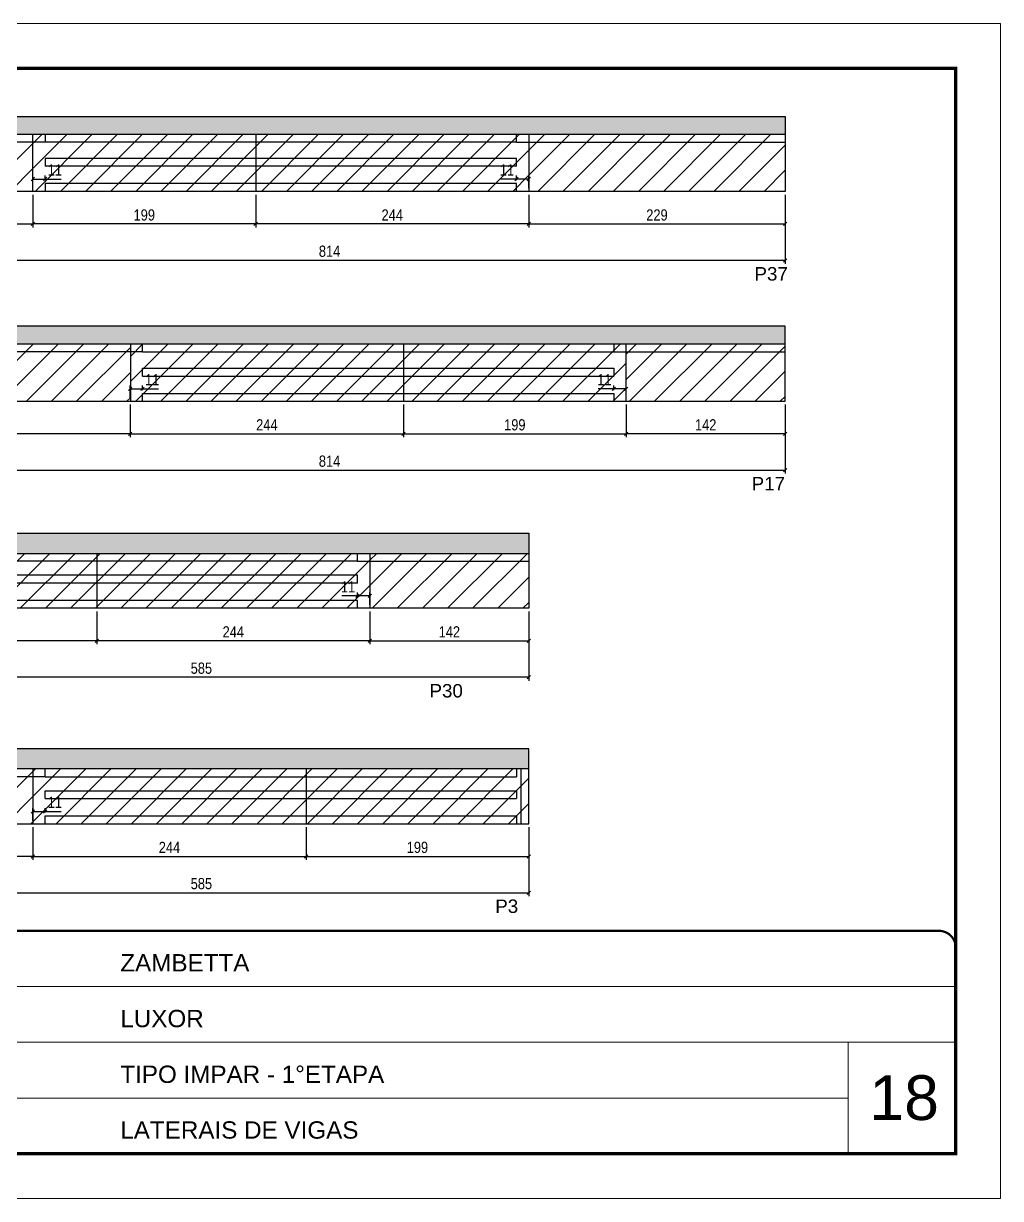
# Model space of a CAD drawing. Extents: x 3309 to 9563, y -2522 to 14608.
# Drawn here: x 5520 to 6393, y 8964 to 10014 of the extents above; entities that cross this region are included whole.
import ezdxf

# ---------------------------------------------------------------- set-up
doc = ezdxf.new("R2010")
doc.units = 0
doc.header["$PDMODE"] = 35
doc.header["$PDSIZE"] = -10
doc.linetypes.add('CONTINUO', pattern=[0])
doc.linetypes.add('DASHED', pattern=[0.75, 0.5, -0.25])
for name, color, linetype in [('5', 5, 'Continuous'), ('COTA', 241, 'Continuous'), ('Painéis', 200, 'Continuous'), ('SARR_2.2x7', 40, 'Continuous')]:
    doc.layers.add(name, color=color, linetype=linetype)
for name, color, linetype, lineweight in [('CARIMBO', 255, 'Continuous', 9), ('Folhas', 255, 'Continuous', 9), ('Hachura', 251, 'Continuous', 9), ('SARRAFO DE PRESSAO', 251, 'DASHED', 9)]:
    doc.layers.add(name, color=color, linetype=linetype, lineweight=lineweight)
doc.styles.add('ARIAL', font='arial.ttf')
doc.styles.add('COTA TECNICA', font='techl___.ttf', dxfattribs={"height": 10})
doc.styles.get("Standard").update_dxf_attribs({"font": 'arial.ttf'})
doc.dimstyles.new('PAINEL', dxfattribs={"dimtxt": 10, "dimasz": 3, "dimexe": 3, "dimexo": 3, "dimgap": 3, "dimtad": 1, "dimdec": 1, "dimzin": 12, "dimdsep": 46, "dimtxsty": 'COTA TECNICA', "dimblk1": 'OBLIQUE', "dimblk2": 'OBLIQUE', "dimsah": 1, "dimcen": 0.9, "dimclrd": 4, "dimclre": 4, "dimclrt": 240, "dimadec": 1, "dimazin": 3, "dimtfac": 1, "dimtdec": 1, "dimtmove": 0, "dimatfit": 3, "dimfxl": 1, "dimtolj": 1, "dimtzin": 12, "dimarcsym": 0})

# ---------------------------------------------------------------- blocks, each defined once
blk = doc.blocks.new('9999999999')
at = {"color": 30, "linetype": 'CONTINUO'}
for p, q in [((98564.6, 34379.6), (99584, 34379.6)), ((98564.6, 34329.8), (99488, 34329.8)), ((99584, 34329.8), (99488, 34329.8)), ((99488, 34329.8), (99488, 34230.2)), ((98564.6, 34280), (99488, 34280))]:
    blk.add_line(p, q, dxfattribs=at)
at = {"color": 30, "linetype": 'CONTINUO', "const_width": 2}
blk.add_lwpolyline([(99584, 34230.2), (99584, 34414.4, 0.414214), (99569, 34429.4), (98229, 34429.4, 0.414214), (98214, 34414.4), (98214, 34245.2, 0.414214), (98229, 34230.2), (99584, 34230.2)], format="xyb", dxfattribs=at)
at = {"layer": 'Folhas'}
blk.add_lwpolyline([(98139, 34190.2), (99624, 34190.2), (99624, 35240.2), (98139, 35240.2)], close=True, dxfattribs=at)
at = {"layer": 'Folhas', "color": 30, "const_width": 3}
blk.add_lwpolyline([(98214, 34230.2), (99584, 34230.2), (99584, 35200.2), (98214, 35200.2)], close=True, dxfattribs=at)
at = {"color": 7, "linetype": 'Continuous', "ltscale": 5, "style": 'ARIAL'}
for s, height, p in [('ZAMBETTA', 15.48, (98837.7, 34393.1)), ('LUXOR', 15.48, (98837.7, 34343.3)), ('TIPO IMPAR - 1°ETAPA', 15.483, (98837.7, 34293.5)), ('LATERAIS DE VIGAS', 15.483, (98837.7, 34243.7))]:
    blk.add_text(s, height=height, dxfattribs=at).set_placement(p)
blk = doc.blocks.new('_Oblique')
at = {"color": 0, "linetype": 'ByBlock', "lineweight": -2}
blk.add_line((-0.5, -0.5), (0.5, 0.5), dxfattribs=at)
blk = doc.blocks.new('*D2546')
at = {"layer": 'COTA', "color": 4, "lineweight": -2, "transparency": 16777216}
for p, q in [((5386.5, 9860.5), (5386.5, 9798.9)), ((6200.5, 9860.5), (6200.5, 9798.9)), ((6200.5, 9801.9), (5386.5, 9801.9))]:
    blk.add_line(p, q, dxfattribs=at)
at = {"layer": 'Defpoints', "color": 0, "transparency": 16777216}
for p in [(5386.5, 9863.5), (6200.5, 9863.5), (5386.5, 9801.9)]:
    blk.add_point(p, dxfattribs=at)
at = {"layer": 'COTA', "color": 4, "lineweight": -2, "transparency": 16777216, "xscale": 3, "yscale": 3, "zscale": 3, "rotation": 180}
blk.add_blockref('_Oblique', (5386.5, 9801.9), dxfattribs=at)
at = {"layer": 'COTA', "color": 4, "lineweight": -2, "transparency": 16777216, "xscale": 3, "yscale": 3, "zscale": 3}
blk.add_blockref('_Oblique', (6200.5, 9801.9), dxfattribs=at)
at = {"layer": 'COTA', "color": 240, "transparency": 16777216, "insert": (5793.5, 9810), "char_height": 10, "attachment_point": 5, "style": 'COTA TECNICA'}
blk.add_mtext('\\A1;814', dxfattribs=at)
blk = doc.blocks.new('*D2547')
at = {"layer": 'COTA', "color": 4, "lineweight": -2, "transparency": 16777216}
for p, q in [((5727.5, 9860.5), (5727.5, 9831.4)), ((5971.5, 9860.5), (5971.5, 9831.4)), ((5971.5, 9834.4), (5727.5, 9834.4))]:
    blk.add_line(p, q, dxfattribs=at)
at = {"layer": 'Defpoints', "color": 0, "transparency": 16777216}
for p in [(5727.5, 9863.5), (5971.5, 9863.5), (5727.5, 9834.4)]:
    blk.add_point(p, dxfattribs=at)
at = {"layer": 'COTA', "color": 4, "lineweight": -2, "transparency": 16777216, "xscale": 3, "yscale": 3, "zscale": 3, "rotation": 180}
blk.add_blockref('_Oblique', (5727.5, 9834.4), dxfattribs=at)
at = {"layer": 'COTA', "color": 4, "lineweight": -2, "transparency": 16777216, "xscale": 3, "yscale": 3, "zscale": 3}
blk.add_blockref('_Oblique', (5971.5, 9834.4), dxfattribs=at)
at = {"layer": 'COTA', "color": 240, "transparency": 16777216, "insert": (5849.5, 9842.4), "char_height": 10, "attachment_point": 5, "style": 'COTA TECNICA'}
blk.add_mtext('\\A1;244', dxfattribs=at)
blk = doc.blocks.new('*D2514')
at = {"layer": 'COTA', "color": 4, "lineweight": -2, "transparency": 16777216}
for p, q in [((5528.5, 9860.5), (5528.5, 9831.4)), ((5727.5, 9860.5), (5727.5, 9831.4)), ((5727.5, 9834.4), (5528.5, 9834.4))]:
    blk.add_line(p, q, dxfattribs=at)
at = {"layer": 'Defpoints', "color": 0, "transparency": 16777216}
for p in [(5528.5, 9863.5), (5727.5, 9863.5), (5528.5, 9834.4)]:
    blk.add_point(p, dxfattribs=at)
at = {"layer": 'COTA', "color": 4, "lineweight": -2, "transparency": 16777216, "xscale": 3, "yscale": 3, "zscale": 3, "rotation": 180}
blk.add_blockref('_Oblique', (5528.5, 9834.4), dxfattribs=at)
at = {"layer": 'COTA', "color": 4, "lineweight": -2, "transparency": 16777216, "xscale": 3, "yscale": 3, "zscale": 3}
blk.add_blockref('_Oblique', (5727.5, 9834.4), dxfattribs=at)
at = {"layer": 'COTA', "color": 240, "transparency": 16777216, "insert": (5628, 9842.4), "char_height": 10, "attachment_point": 5, "style": 'COTA TECNICA'}
blk.add_mtext('\\A1;199', dxfattribs=at)
blk = doc.blocks.new('*D2518')
at = {"layer": 'COTA', "color": 4, "lineweight": -2, "transparency": 16777216}
for p, q in [((5528.5, 9866.5), (5528.5, 9877.6)), ((5528.5, 9874.6), (5539.5, 9874.6)), ((5539.5, 9873.5), (5539.5, 9877.6)), ((5539.5, 9874.6), (5553.6, 9874.6))]:
    blk.add_line(p, q, dxfattribs=at)
at = {"layer": 'Defpoints', "color": 0, "transparency": 16777216}
for p in [(5539.5, 9874.6), (5539.5, 9870.5), (5528.5, 9863.5)]:
    blk.add_point(p, dxfattribs=at)
at = {"layer": 'COTA', "color": 4, "lineweight": -2, "transparency": 16777216, "xscale": 3, "yscale": 3, "zscale": 3, "rotation": 180}
blk.add_blockref('_Oblique', (5528.5, 9874.6), dxfattribs=at)
at = {"layer": 'COTA', "color": 4, "lineweight": -2, "transparency": 16777216, "xscale": 3, "yscale": 3, "zscale": 3}
blk.add_blockref('_Oblique', (5539.5, 9874.6), dxfattribs=at)
at = {"layer": 'COTA', "color": 240, "transparency": 16777216, "insert": (5548.1, 9882.7), "char_height": 10, "attachment_point": 5, "style": 'COTA TECNICA'}
blk.add_mtext('\\A1;11', dxfattribs=at)
blk = doc.blocks.new('*D2519')
at = {"layer": 'COTA', "color": 4, "lineweight": -2, "transparency": 16777216}
for p, q in [((5960.5, 9874.6), (5946.5, 9874.6)), ((5960.5, 9873.5), (5960.5, 9877.6)), ((5971.5, 9874.6), (5960.5, 9874.6)), ((5971.5, 9866.5), (5971.5, 9877.6))]:
    blk.add_line(p, q, dxfattribs=at)
at = {"layer": 'Defpoints', "color": 0, "transparency": 16777216}
for p in [(5960.5, 9874.6), (5960.5, 9870.5), (5971.5, 9863.5)]:
    blk.add_point(p, dxfattribs=at)
at = {"layer": 'COTA', "color": 4, "lineweight": -2, "transparency": 16777216, "xscale": 3, "yscale": 3, "zscale": 3, "rotation": 180}
blk.add_blockref('_Oblique', (5960.5, 9874.6), dxfattribs=at)
at = {"layer": 'COTA', "color": 4, "lineweight": -2, "transparency": 16777216, "xscale": 3, "yscale": 3, "zscale": 3}
blk.add_blockref('_Oblique', (5971.5, 9874.6), dxfattribs=at)
at = {"layer": 'COTA', "color": 240, "transparency": 16777216, "insert": (5952, 9882.7), "char_height": 10, "attachment_point": 5, "style": 'COTA TECNICA'}
blk.add_mtext('\\A1;11', dxfattribs=at)
blk = doc.blocks.new('*D2520')
at = {"layer": 'COTA', "color": 4, "lineweight": -2, "transparency": 16777216}
for p, q in [((5971.5, 9860.5), (5971.5, 9831.4)), ((6200.5, 9860.5), (6200.5, 9831.4)), ((5971.5, 9834.4), (6200.5, 9834.4))]:
    blk.add_line(p, q, dxfattribs=at)
at = {"layer": 'Defpoints', "color": 0, "transparency": 16777216}
for p in [(5971.5, 9863.5), (6200.5, 9863.5), (6200.5, 9834.4)]:
    blk.add_point(p, dxfattribs=at)
at = {"layer": 'COTA', "color": 4, "lineweight": -2, "transparency": 16777216, "xscale": 3, "yscale": 3, "zscale": 3, "rotation": 180}
blk.add_blockref('_Oblique', (5971.5, 9834.4), dxfattribs=at)
at = {"layer": 'COTA', "color": 4, "lineweight": -2, "transparency": 16777216, "xscale": 3, "yscale": 3, "zscale": 3}
blk.add_blockref('_Oblique', (6200.5, 9834.4), dxfattribs=at)
at = {"layer": 'COTA', "color": 240, "transparency": 16777216, "insert": (6086, 9842.4), "char_height": 10, "attachment_point": 5, "style": 'COTA TECNICA'}
blk.add_mtext('\\A1;229', dxfattribs=at)
blk = doc.blocks.new('*D2521')
at = {"layer": 'COTA', "color": 4, "lineweight": -2, "transparency": 16777216}
for p, q in [((5386.5, 9860.5), (5386.5, 9831.4)), ((5528.5, 9860.5), (5528.5, 9831.4)), ((5386.5, 9834.4), (5528.5, 9834.4))]:
    blk.add_line(p, q, dxfattribs=at)
at = {"layer": 'Defpoints', "color": 0, "transparency": 16777216}
for p in [(5386.5, 9863.5), (5528.5, 9863.5), (5528.5, 9834.4)]:
    blk.add_point(p, dxfattribs=at)
at = {"layer": 'COTA', "color": 4, "lineweight": -2, "transparency": 16777216, "xscale": 3, "yscale": 3, "zscale": 3, "rotation": 180}
blk.add_blockref('_Oblique', (5386.5, 9834.4), dxfattribs=at)
at = {"layer": 'COTA', "color": 4, "lineweight": -2, "transparency": 16777216, "xscale": 3, "yscale": 3, "zscale": 3}
blk.add_blockref('_Oblique', (5528.5, 9834.4), dxfattribs=at)
at = {"layer": 'COTA', "color": 240, "transparency": 16777216, "insert": (5457.5, 9842.4), "char_height": 10, "attachment_point": 5, "style": 'COTA TECNICA'}
blk.add_mtext('\\A1;142', dxfattribs=at)
blk = doc.blocks.new('*D2522')
at = {"layer": 'COTA', "color": 4, "lineweight": -2, "transparency": 16777216}
for p, q in [((5386.5, 9673), (5386.5, 9611.3)), ((6200.5, 9673), (6200.5, 9611.3)), ((5386.5, 9614.3), (6200.5, 9614.3))]:
    blk.add_line(p, q, dxfattribs=at)
at = {"layer": 'Defpoints', "color": 0, "transparency": 16777216}
for p in [(5386.5, 9676), (6200.5, 9676), (6200.5, 9614.3)]:
    blk.add_point(p, dxfattribs=at)
at = {"layer": 'COTA', "color": 4, "lineweight": -2, "transparency": 16777216, "xscale": 3, "yscale": 3, "zscale": 3, "rotation": 180}
blk.add_blockref('_Oblique', (5386.5, 9614.3), dxfattribs=at)
at = {"layer": 'COTA', "color": 4, "lineweight": -2, "transparency": 16777216, "xscale": 3, "yscale": 3, "zscale": 3}
blk.add_blockref('_Oblique', (6200.5, 9614.3), dxfattribs=at)
at = {"layer": 'COTA', "color": 240, "transparency": 16777216, "insert": (5793.5, 9622.4), "char_height": 10, "attachment_point": 5, "style": 'COTA TECNICA'}
blk.add_mtext('\\A1;814', dxfattribs=at)
blk = doc.blocks.new('*D2523')
at = {"layer": 'COTA', "color": 4, "lineweight": -2, "transparency": 16777216}
for p, q in [((5615.5, 9673), (5615.5, 9643.8)), ((5859.5, 9673), (5859.5, 9643.8)), ((5615.5, 9646.8), (5859.5, 9646.8))]:
    blk.add_line(p, q, dxfattribs=at)
at = {"layer": 'Defpoints', "color": 0, "transparency": 16777216}
for p in [(5615.5, 9676), (5859.5, 9676), (5859.5, 9646.8)]:
    blk.add_point(p, dxfattribs=at)
at = {"layer": 'COTA', "color": 4, "lineweight": -2, "transparency": 16777216, "xscale": 3, "yscale": 3, "zscale": 3, "rotation": 180}
blk.add_blockref('_Oblique', (5615.5, 9646.8), dxfattribs=at)
at = {"layer": 'COTA', "color": 4, "lineweight": -2, "transparency": 16777216, "xscale": 3, "yscale": 3, "zscale": 3}
blk.add_blockref('_Oblique', (5859.5, 9646.8), dxfattribs=at)
at = {"layer": 'COTA', "color": 240, "transparency": 16777216, "insert": (5737.5, 9654.9), "char_height": 10, "attachment_point": 5, "style": 'COTA TECNICA'}
blk.add_mtext('\\A1;244', dxfattribs=at)
blk = doc.blocks.new('*D2524')
at = {"layer": 'COTA', "color": 4, "lineweight": -2, "transparency": 16777216}
for p, q in [((5859.5, 9673), (5859.5, 9643.8)), ((6058.5, 9673), (6058.5, 9643.8)), ((5859.5, 9646.8), (6058.5, 9646.8))]:
    blk.add_line(p, q, dxfattribs=at)
at = {"layer": 'Defpoints', "color": 0, "transparency": 16777216}
for p in [(5859.5, 9676), (6058.5, 9676), (6058.5, 9646.8)]:
    blk.add_point(p, dxfattribs=at)
at = {"layer": 'COTA', "color": 4, "lineweight": -2, "transparency": 16777216, "xscale": 3, "yscale": 3, "zscale": 3, "rotation": 180}
blk.add_blockref('_Oblique', (5859.5, 9646.8), dxfattribs=at)
at = {"layer": 'COTA', "color": 4, "lineweight": -2, "transparency": 16777216, "xscale": 3, "yscale": 3, "zscale": 3}
blk.add_blockref('_Oblique', (6058.5, 9646.8), dxfattribs=at)
at = {"layer": 'COTA', "color": 240, "transparency": 16777216, "insert": (5959, 9654.9), "char_height": 10, "attachment_point": 5, "style": 'COTA TECNICA'}
blk.add_mtext('\\A1;199', dxfattribs=at)
blk = doc.blocks.new('*D2525')
at = {"layer": 'COTA', "color": 4, "lineweight": -2, "transparency": 16777216}
for p, q in [((6047.5, 9687.1), (6033.5, 9687.1)), ((6047.5, 9686), (6047.5, 9690.1)), ((6058.5, 9687.1), (6047.5, 9687.1)), ((6058.5, 9679), (6058.5, 9690.1))]:
    blk.add_line(p, q, dxfattribs=at)
at = {"layer": 'Defpoints', "color": 0, "transparency": 16777216}
for p in [(6047.5, 9687.1), (6047.5, 9683), (6058.5, 9676)]:
    blk.add_point(p, dxfattribs=at)
at = {"layer": 'COTA', "color": 4, "lineweight": -2, "transparency": 16777216, "xscale": 3, "yscale": 3, "zscale": 3, "rotation": 180}
blk.add_blockref('_Oblique', (6047.5, 9687.1), dxfattribs=at)
at = {"layer": 'COTA', "color": 4, "lineweight": -2, "transparency": 16777216, "xscale": 3, "yscale": 3, "zscale": 3}
blk.add_blockref('_Oblique', (6058.5, 9687.1), dxfattribs=at)
at = {"layer": 'COTA', "color": 240, "transparency": 16777216, "insert": (6039, 9695.2), "char_height": 10, "attachment_point": 5, "style": 'COTA TECNICA'}
blk.add_mtext('\\A1;11', dxfattribs=at)
blk = doc.blocks.new('*D2526')
at = {"layer": 'COTA', "color": 4, "lineweight": -2, "transparency": 16777216}
for p, q in [((5615.5, 9679), (5615.5, 9690.1)), ((5615.5, 9687.1), (5626.5, 9687.1)), ((5626.5, 9686), (5626.5, 9690.1)), ((5626.5, 9687.1), (5640.6, 9687.1))]:
    blk.add_line(p, q, dxfattribs=at)
at = {"layer": 'Defpoints', "color": 0, "transparency": 16777216}
for p in [(5626.5, 9687.1), (5626.5, 9683), (5615.5, 9676)]:
    blk.add_point(p, dxfattribs=at)
at = {"layer": 'COTA', "color": 4, "lineweight": -2, "transparency": 16777216, "xscale": 3, "yscale": 3, "zscale": 3, "rotation": 180}
blk.add_blockref('_Oblique', (5615.5, 9687.1), dxfattribs=at)
at = {"layer": 'COTA', "color": 4, "lineweight": -2, "transparency": 16777216, "xscale": 3, "yscale": 3, "zscale": 3}
blk.add_blockref('_Oblique', (5626.5, 9687.1), dxfattribs=at)
at = {"layer": 'COTA', "color": 240, "transparency": 16777216, "insert": (5635.1, 9695.2), "char_height": 10, "attachment_point": 5, "style": 'COTA TECNICA'}
blk.add_mtext('\\A1;11', dxfattribs=at)
blk = doc.blocks.new('*D2527')
at = {"layer": 'COTA', "color": 4, "lineweight": -2, "transparency": 16777216}
for p, q in [((5386.5, 9673), (5386.5, 9643.8)), ((5615.5, 9673), (5615.5, 9643.8)), ((5615.5, 9646.8), (5386.5, 9646.8))]:
    blk.add_line(p, q, dxfattribs=at)
at = {"layer": 'Defpoints', "color": 0, "transparency": 16777216}
for p in [(5386.5, 9676), (5615.5, 9676), (5386.5, 9646.8)]:
    blk.add_point(p, dxfattribs=at)
at = {"layer": 'COTA', "color": 4, "lineweight": -2, "transparency": 16777216, "xscale": 3, "yscale": 3, "zscale": 3, "rotation": 180}
blk.add_blockref('_Oblique', (5386.5, 9646.8), dxfattribs=at)
at = {"layer": 'COTA', "color": 4, "lineweight": -2, "transparency": 16777216, "xscale": 3, "yscale": 3, "zscale": 3}
blk.add_blockref('_Oblique', (5615.5, 9646.8), dxfattribs=at)
at = {"layer": 'COTA', "color": 240, "transparency": 16777216, "insert": (5501, 9654.9), "char_height": 10, "attachment_point": 5, "style": 'COTA TECNICA'}
blk.add_mtext('\\A1;229', dxfattribs=at)
blk = doc.blocks.new('*D2528')
at = {"layer": 'COTA', "color": 4, "lineweight": -2, "transparency": 16777216}
for p, q in [((6058.5, 9673), (6058.5, 9643.8)), ((6200.5, 9673), (6200.5, 9643.8)), ((6200.5, 9646.8), (6058.5, 9646.8))]:
    blk.add_line(p, q, dxfattribs=at)
at = {"layer": 'Defpoints', "color": 0, "transparency": 16777216}
for p in [(6058.5, 9676), (6200.5, 9676), (6058.5, 9646.8)]:
    blk.add_point(p, dxfattribs=at)
at = {"layer": 'COTA', "color": 4, "lineweight": -2, "transparency": 16777216, "xscale": 3, "yscale": 3, "zscale": 3, "rotation": 180}
blk.add_blockref('_Oblique', (6058.5, 9646.8), dxfattribs=at)
at = {"layer": 'COTA', "color": 4, "lineweight": -2, "transparency": 16777216, "xscale": 3, "yscale": 3, "zscale": 3}
blk.add_blockref('_Oblique', (6200.5, 9646.8), dxfattribs=at)
at = {"layer": 'COTA', "color": 240, "transparency": 16777216, "insert": (6129.5, 9654.9), "char_height": 10, "attachment_point": 5, "style": 'COTA TECNICA'}
blk.add_mtext('\\A1;142', dxfattribs=at)
blk = doc.blocks.new('*D2532')
at = {"layer": 'COTA', "color": 4, "lineweight": -2, "transparency": 16777216}
for p, q in [((5386.5, 9488), (5386.5, 9426.3)), ((5971.5, 9488), (5971.5, 9426.3)), ((5971.5, 9429.3), (5386.5, 9429.3))]:
    blk.add_line(p, q, dxfattribs=at)
at = {"layer": 'Defpoints', "color": 0, "transparency": 16777216}
for p in [(5386.5, 9491), (5971.5, 9491), (5386.5, 9429.3)]:
    blk.add_point(p, dxfattribs=at)
at = {"layer": 'COTA', "color": 4, "lineweight": -2, "transparency": 16777216, "xscale": 3, "yscale": 3, "zscale": 3, "rotation": 180}
blk.add_blockref('_Oblique', (5386.5, 9429.3), dxfattribs=at)
at = {"layer": 'COTA', "color": 4, "lineweight": -2, "transparency": 16777216, "xscale": 3, "yscale": 3, "zscale": 3}
blk.add_blockref('_Oblique', (5971.5, 9429.3), dxfattribs=at)
at = {"layer": 'COTA', "color": 240, "transparency": 16777216, "insert": (5679, 9437.4), "char_height": 10, "attachment_point": 5, "style": 'COTA TECNICA'}
blk.add_mtext('\\A1;585', dxfattribs=at)
blk = doc.blocks.new('*D2533')
at = {"layer": 'COTA', "color": 4, "lineweight": -2, "transparency": 16777216}
for p, q in [((5585.5, 9488), (5585.5, 9458.8)), ((5829.5, 9488), (5829.5, 9458.8)), ((5829.5, 9461.8), (5585.5, 9461.8))]:
    blk.add_line(p, q, dxfattribs=at)
at = {"layer": 'Defpoints', "color": 0, "transparency": 16777216}
for p in [(5585.5, 9491), (5829.5, 9491), (5585.5, 9461.8)]:
    blk.add_point(p, dxfattribs=at)
at = {"layer": 'COTA', "color": 4, "lineweight": -2, "transparency": 16777216, "xscale": 3, "yscale": 3, "zscale": 3, "rotation": 180}
blk.add_blockref('_Oblique', (5585.5, 9461.8), dxfattribs=at)
at = {"layer": 'COTA', "color": 4, "lineweight": -2, "transparency": 16777216, "xscale": 3, "yscale": 3, "zscale": 3}
blk.add_blockref('_Oblique', (5829.5, 9461.8), dxfattribs=at)
at = {"layer": 'COTA', "color": 240, "transparency": 16777216, "insert": (5707.5, 9469.9), "char_height": 10, "attachment_point": 5, "style": 'COTA TECNICA'}
blk.add_mtext('\\A1;244', dxfattribs=at)
blk = doc.blocks.new('*D2534')
at = {"layer": 'COTA', "color": 4, "lineweight": -2, "transparency": 16777216}
for p, q in [((5386.5, 9488), (5386.5, 9458.8)), ((5585.5, 9488), (5585.5, 9458.8)), ((5585.5, 9461.8), (5386.5, 9461.8))]:
    blk.add_line(p, q, dxfattribs=at)
at = {"layer": 'Defpoints', "color": 0, "transparency": 16777216}
for p in [(5386.5, 9491), (5585.5, 9491), (5386.5, 9461.8)]:
    blk.add_point(p, dxfattribs=at)
at = {"layer": 'COTA', "color": 4, "lineweight": -2, "transparency": 16777216, "xscale": 3, "yscale": 3, "zscale": 3, "rotation": 180}
blk.add_blockref('_Oblique', (5386.5, 9461.8), dxfattribs=at)
at = {"layer": 'COTA', "color": 4, "lineweight": -2, "transparency": 16777216, "xscale": 3, "yscale": 3, "zscale": 3}
blk.add_blockref('_Oblique', (5585.5, 9461.8), dxfattribs=at)
at = {"layer": 'COTA', "color": 240, "transparency": 16777216, "insert": (5486, 9469.9), "char_height": 10, "attachment_point": 5, "style": 'COTA TECNICA'}
blk.add_mtext('\\A1;199', dxfattribs=at)
blk = doc.blocks.new('*D2538')
at = {"layer": 'COTA', "color": 4, "lineweight": -2, "transparency": 16777216}
for p, q in [((5818.5, 9501), (5818.5, 9505.1)), ((5829.5, 9494), (5829.5, 9505.1)), ((5818.5, 9502.1), (5804.5, 9502.1)), ((5829.5, 9502.1), (5818.5, 9502.1))]:
    blk.add_line(p, q, dxfattribs=at)
at = {"layer": 'Defpoints', "color": 0, "transparency": 16777216}
for p in [(5818.5, 9502.1), (5818.5, 9498), (5829.5, 9491)]:
    blk.add_point(p, dxfattribs=at)
at = {"layer": 'COTA', "color": 4, "lineweight": -2, "transparency": 16777216, "xscale": 3, "yscale": 3, "zscale": 3, "rotation": 180}
blk.add_blockref('_Oblique', (5818.5, 9502.1), dxfattribs=at)
at = {"layer": 'COTA', "color": 4, "lineweight": -2, "transparency": 16777216, "xscale": 3, "yscale": 3, "zscale": 3}
blk.add_blockref('_Oblique', (5829.5, 9502.1), dxfattribs=at)
at = {"layer": 'COTA', "color": 240, "transparency": 16777216, "insert": (5810, 9510.1), "char_height": 10, "attachment_point": 5, "style": 'COTA TECNICA'}
blk.add_mtext('\\A1;11', dxfattribs=at)
blk = doc.blocks.new('*D2539')
at = {"layer": 'COTA', "color": 4, "lineweight": -2, "transparency": 16777216}
for p, q in [((5829.5, 9488), (5829.5, 9458.8)), ((5971.5, 9488), (5971.5, 9458.8)), ((5829.5, 9461.8), (5971.5, 9461.8))]:
    blk.add_line(p, q, dxfattribs=at)
at = {"layer": 'Defpoints', "color": 0, "transparency": 16777216}
for p in [(5829.5, 9491), (5971.5, 9491), (5971.5, 9461.8)]:
    blk.add_point(p, dxfattribs=at)
at = {"layer": 'COTA', "color": 4, "lineweight": -2, "transparency": 16777216, "xscale": 3, "yscale": 3, "zscale": 3, "rotation": 180}
blk.add_blockref('_Oblique', (5829.5, 9461.8), dxfattribs=at)
at = {"layer": 'COTA', "color": 4, "lineweight": -2, "transparency": 16777216, "xscale": 3, "yscale": 3, "zscale": 3}
blk.add_blockref('_Oblique', (5971.5, 9461.8), dxfattribs=at)
at = {"layer": 'COTA', "color": 240, "transparency": 16777216, "insert": (5900.5, 9469.9), "char_height": 10, "attachment_point": 5, "style": 'COTA TECNICA'}
blk.add_mtext('\\A1;142', dxfattribs=at)
blk = doc.blocks.new('*D2540')
at = {"layer": 'COTA', "color": 4, "lineweight": -2, "transparency": 16777216}
for p, q in [((5386.5, 9295.4), (5386.5, 9233.8)), ((5971.5, 9295.4), (5971.5, 9233.8)), ((5386.5, 9236.8), (5971.5, 9236.8))]:
    blk.add_line(p, q, dxfattribs=at)
at = {"layer": 'Defpoints', "color": 0, "transparency": 16777216}
for p in [(5386.5, 9298.4), (5971.5, 9298.4), (5971.5, 9236.8)]:
    blk.add_point(p, dxfattribs=at)
at = {"layer": 'COTA', "color": 4, "lineweight": -2, "transparency": 16777216, "xscale": 3, "yscale": 3, "zscale": 3, "rotation": 180}
blk.add_blockref('_Oblique', (5386.5, 9236.8), dxfattribs=at)
at = {"layer": 'COTA', "color": 4, "lineweight": -2, "transparency": 16777216, "xscale": 3, "yscale": 3, "zscale": 3}
blk.add_blockref('_Oblique', (5971.5, 9236.8), dxfattribs=at)
at = {"layer": 'COTA', "color": 240, "transparency": 16777216, "insert": (5679, 9244.9), "char_height": 10, "attachment_point": 5, "style": 'COTA TECNICA'}
blk.add_mtext('\\A1;585', dxfattribs=at)
blk = doc.blocks.new('*D2541')
at = {"layer": 'COTA', "color": 4, "lineweight": -2, "transparency": 16777216}
for p, q in [((5528.5, 9295.4), (5528.5, 9266.2)), ((5772.5, 9295.4), (5772.5, 9266.2)), ((5528.5, 9269.2), (5772.5, 9269.2))]:
    blk.add_line(p, q, dxfattribs=at)
at = {"layer": 'Defpoints', "color": 0, "transparency": 16777216}
for p in [(5528.5, 9298.4), (5772.5, 9298.4), (5772.5, 9269.2)]:
    blk.add_point(p, dxfattribs=at)
at = {"layer": 'COTA', "color": 4, "lineweight": -2, "transparency": 16777216, "xscale": 3, "yscale": 3, "zscale": 3, "rotation": 180}
blk.add_blockref('_Oblique', (5528.5, 9269.2), dxfattribs=at)
at = {"layer": 'COTA', "color": 4, "lineweight": -2, "transparency": 16777216, "xscale": 3, "yscale": 3, "zscale": 3}
blk.add_blockref('_Oblique', (5772.5, 9269.2), dxfattribs=at)
at = {"layer": 'COTA', "color": 240, "transparency": 16777216, "insert": (5650.5, 9277.3), "char_height": 10, "attachment_point": 5, "style": 'COTA TECNICA'}
blk.add_mtext('\\A1;244', dxfattribs=at)
blk = doc.blocks.new('*D2542')
at = {"layer": 'COTA', "color": 4, "lineweight": -2, "transparency": 16777216}
for p, q in [((5772.5, 9295.4), (5772.5, 9266.2)), ((5971.5, 9295.4), (5971.5, 9266.2)), ((5772.5, 9269.2), (5971.5, 9269.2))]:
    blk.add_line(p, q, dxfattribs=at)
at = {"layer": 'Defpoints', "color": 0, "transparency": 16777216}
for p in [(5772.5, 9298.4), (5971.5, 9298.4), (5971.5, 9269.2)]:
    blk.add_point(p, dxfattribs=at)
at = {"layer": 'COTA', "color": 4, "lineweight": -2, "transparency": 16777216, "xscale": 3, "yscale": 3, "zscale": 3, "rotation": 180}
blk.add_blockref('_Oblique', (5772.5, 9269.2), dxfattribs=at)
at = {"layer": 'COTA', "color": 4, "lineweight": -2, "transparency": 16777216, "xscale": 3, "yscale": 3, "zscale": 3}
blk.add_blockref('_Oblique', (5971.5, 9269.2), dxfattribs=at)
at = {"layer": 'COTA', "color": 240, "transparency": 16777216, "insert": (5872, 9277.3), "char_height": 10, "attachment_point": 5, "style": 'COTA TECNICA'}
blk.add_mtext('\\A1;199', dxfattribs=at)
blk = doc.blocks.new('*D2543')
at = {"layer": 'COTA', "color": 4, "lineweight": -2, "transparency": 16777216}
for p, q in [((5528.5, 9301.4), (5528.5, 9312.5)), ((5528.5, 9309.5), (5539.5, 9309.5)), ((5539.5, 9308.4), (5539.5, 9312.5)), ((5539.5, 9309.5), (5553.6, 9309.5))]:
    blk.add_line(p, q, dxfattribs=at)
at = {"layer": 'Defpoints', "color": 0, "transparency": 16777216}
for p in [(5539.5, 9309.5), (5539.5, 9305.4), (5528.5, 9298.4)]:
    blk.add_point(p, dxfattribs=at)
at = {"layer": 'COTA', "color": 4, "lineweight": -2, "transparency": 16777216, "xscale": 3, "yscale": 3, "zscale": 3, "rotation": 180}
blk.add_blockref('_Oblique', (5528.5, 9309.5), dxfattribs=at)
at = {"layer": 'COTA', "color": 4, "lineweight": -2, "transparency": 16777216, "xscale": 3, "yscale": 3, "zscale": 3}
blk.add_blockref('_Oblique', (5539.5, 9309.5), dxfattribs=at)
at = {"layer": 'COTA', "color": 240, "transparency": 16777216, "insert": (5548.1, 9317.6), "char_height": 10, "attachment_point": 5, "style": 'COTA TECNICA'}
blk.add_mtext('\\A1;11', dxfattribs=at)
blk = doc.blocks.new('*D2544')
at = {"layer": 'COTA', "color": 4, "lineweight": -2, "transparency": 16777216}
for p, q in [((5386.5, 9295.4), (5386.5, 9266.2)), ((5528.5, 9295.4), (5528.5, 9266.2)), ((5528.5, 9269.2), (5386.5, 9269.2))]:
    blk.add_line(p, q, dxfattribs=at)
at = {"layer": 'Defpoints', "color": 0, "transparency": 16777216}
for p in [(5386.5, 9298.4), (5528.5, 9298.4), (5386.5, 9269.2)]:
    blk.add_point(p, dxfattribs=at)
at = {"layer": 'COTA', "color": 4, "lineweight": -2, "transparency": 16777216, "xscale": 3, "yscale": 3, "zscale": 3, "rotation": 180}
blk.add_blockref('_Oblique', (5386.5, 9269.2), dxfattribs=at)
at = {"layer": 'COTA', "color": 4, "lineweight": -2, "transparency": 16777216, "xscale": 3, "yscale": 3, "zscale": 3}
blk.add_blockref('_Oblique', (5528.5, 9269.2), dxfattribs=at)
at = {"layer": 'COTA', "color": 240, "transparency": 16777216, "insert": (5457.5, 9277.3), "char_height": 10, "attachment_point": 5, "style": 'COTA TECNICA'}
blk.add_mtext('\\A1;142', dxfattribs=at)

msp = doc.modelspace()

# ---------------------------------------------------------------- hatches: boundary and pattern name
at = {"layer": 'COTA'}
h = msp.add_hatch(dxfattribs=at)
h.set_pattern_fill('AR-CONC', color=256, scale=0.03)
h.set_pattern_definition([(50, (-1415.39, -939.124), (5.46554, -0.4781726), [0.5715, -6.2865]), (355, (-1415.39, -939.124), (-1.0573026, 5.7317054), [0.4572, -5.0292175]), (100.451445, (-1414.9344, -939.1637), (4.4082374, 5.2535326), [0.4857003, -5.3427073]), (46.1842, (-1415.39, -937.6), (8.1323712, -1.26127), [0.85725, -9.42975]), (96.63556, (-1414.712, -937.705), (7.122124, 7.4227837), [0.7285507, -8.014068]), (351.18415, (-1415.39, -937.6), (7.122124, 7.422784), [0.685799, -7.543792]), (21, (-1414.628, -937.981), (4.5484317, -3.067956), [0.5715, -6.2865]), (326, (-1414.628, -937.981), (1.8540609, 5.525639), [0.4572, -5.0292]), (71.451445, (-1414.249, -938.2365), (6.4024926, 2.457683), [0.4857003, -5.3426981]), (37.5, (-1415.3899, -939.1238), (0.0926581, 2.53665117), [0, -4.96824, 0, -5.1054, 0, -5.04825]), (7.5, (-1415.39, -939.1238), (2.0045899, 3.00541724), [0, -2.91084, 0, -4.85394, 0, -1.92405]), (327.5, (-1417.0892, -939.1238), (4.06771786, -0.17186232), [0, -1.905, 0, -5.9436, 0, -7.8867]), (317.5, (-1417.851, -939.124), (4.4438754, 0.7627947), [0, -2.4765, 0, -3.94716, 0, -5.6007])])
h.paths.add_polyline_path([(6200.54, 9914.54), (6200.54, 9930.54), (5386.54, 9930.54), (5386.54, 9914.54)])
h = msp.add_hatch(dxfattribs=at)
h.set_pattern_fill('AR-CONC', color=256, scale=0.03)
h.set_pattern_definition([(50, (-1415.39, -1126.65), (5.46554, -0.4781726), [0.5715, -6.2865]), (355, (-1415.39, -1126.65), (-1.0573026, 5.7317054), [0.4572, -5.0292175]), (100.451445, (-1414.9344, -1126.69), (4.4082374, 5.2535326), [0.4857003, -5.3427073]), (46.1842, (-1415.39, -1125.126), (8.1323712, -1.26127), [0.85725, -9.42975]), (96.63556, (-1414.712, -1125.231), (7.122124, 7.4227837), [0.7285507, -8.014068]), (351.18415, (-1415.39, -1125.126), (7.122124, 7.422784), [0.685799, -7.543792]), (21, (-1414.628, -1125.507), (4.5484317, -3.067956), [0.5715, -6.2865]), (326, (-1414.628, -1125.507), (1.8540609, 5.525639), [0.4572, -5.0292]), (71.451445, (-1414.249, -1125.763), (6.4024926, 2.457683), [0.4857003, -5.3426981]), (37.5, (-1415.3899, -1126.6501), (0.0926581, 2.53665117), [0, -4.96824, 0, -5.1054, 0, -5.04825]), (7.5, (-1415.39, -1126.65), (2.0045899, 3.00541724), [0, -2.91084, 0, -4.85394, 0, -1.92405]), (327.5, (-1417.0892, -1126.65), (4.06771786, -0.17186232), [0, -1.905, 0, -5.9436, 0, -7.8867]), (317.5, (-1417.851, -1126.65), (4.4438754, 0.7627947), [0, -2.4765, 0, -3.94716, 0, -5.6007])])
h.paths.add_polyline_path([(6200.54, 9727.01), (6200.54, 9743.01), (5386.54, 9743.01), (5386.54, 9727.01)])
h = msp.add_hatch(dxfattribs=at)
h.set_pattern_fill('AR-CONC', color=256, scale=0.03)
h.set_pattern_definition([(50, (-1557.39, -1311.6938), (5.46554, -0.4781726), [0.5715, -6.2865]), (355, (-1557.39, -1311.694), (-1.0573026, 5.7317054), [0.4572, -5.0292175]), (100.451445, (-1556.9344, -1311.7336), (4.4082374, 5.2535326), [0.4857003, -5.3427073]), (46.1842, (-1557.39, -1310.17), (8.1323712, -1.26127), [0.85725, -9.42975]), (96.63556, (-1556.712, -1310.275), (7.122124, 7.4227837), [0.7285507, -8.014068]), (351.18415, (-1557.39, -1310.17), (7.122124, 7.422784), [0.685799, -7.543792]), (21, (-1556.628, -1310.5508), (4.5484317, -3.067956), [0.5715, -6.2865]), (326, (-1556.628, -1310.551), (1.8540609, 5.525639), [0.4572, -5.0292]), (71.451445, (-1556.249, -1310.8064), (6.4024926, 2.457683), [0.4857003, -5.3426981]), (37.5, (-1557.3899, -1311.6938), (0.0926581, 2.53665117), [0, -4.96824, 0, -5.1054, 0, -5.04825]), (7.5, (-1557.39, -1311.6938), (2.0045899, 3.00541724), [0, -2.91084, 0, -4.85394, 0, -1.92405]), (327.5, (-1559.0892, -1311.6938), (4.06771786, -0.17186232), [0, -1.905, 0, -5.9436, 0, -7.8867]), (317.5, (-1559.851, -1311.6938), (4.4438754, 0.7627947), [0, -2.4765, 0, -3.94716, 0, -5.6007])])
h.paths.add_polyline_path([(5971.54, 9539.97), (5971.54, 9557.97), (5386.54, 9557.97), (5386.54, 9539.97)])
h = msp.add_hatch(dxfattribs=at)
h.set_pattern_fill('AR-CONC', color=256, scale=0.03)
h.set_pattern_definition([(50, (-1557.39, -1504.24), (5.46554, -0.4781726), [0.5715, -6.2865]), (355, (-1557.39, -1504.24), (-1.0573026, 5.7317054), [0.4572, -5.0292175]), (100.451445, (-1556.9344, -1504.28), (4.4082374, 5.2535326), [0.4857003, -5.3427073]), (46.1842, (-1557.39, -1502.716), (8.1323712, -1.26127), [0.85725, -9.42975]), (96.63556, (-1556.712, -1502.821), (7.122124, 7.4227837), [0.7285507, -8.014068]), (351.18415, (-1557.39, -1502.716), (7.122124, 7.422784), [0.685799, -7.543792]), (21, (-1556.628, -1503.097), (4.5484317, -3.067956), [0.5715, -6.2865]), (326, (-1556.628, -1503.097), (1.8540609, 5.525639), [0.4572, -5.0292]), (71.451445, (-1556.249, -1503.3527), (6.4024926, 2.457683), [0.4857003, -5.3426981]), (37.5, (-1557.3899, -1504.24), (0.0926581, 2.53665117), [0, -4.96824, 0, -5.1054, 0, -5.04825]), (7.5, (-1557.39, -1504.24), (2.0045899, 3.00541724), [0, -2.91084, 0, -4.85394, 0, -1.92405]), (327.5, (-1559.0892, -1504.24), (4.06771786, -0.17186232), [0, -1.905, 0, -5.9436, 0, -7.8867]), (317.5, (-1559.851, -1504.24), (4.4438754, 0.7627947), [0, -2.4765, 0, -3.94716, 0, -5.6007])])
h.paths.add_polyline_path([(5971.54, 9347.42), (5971.54, 9365.42), (5386.54, 9365.42), (5386.54, 9347.42)])
at = {"layer": 'Hachura', "linetype": 'ByBlock'}
h = msp.add_hatch(dxfattribs=at)
h.set_pattern_fill('ANSI31', color=256, scale=5)
h.paths.add_polyline_path([(5528.54, 9914.54), (5386.54, 9914.54), (5386.54, 9863.54), (5528.54, 9863.54)])
h.paths.add_polyline_path([(5615.54, 9727.01), (5386.54, 9727.01), (5386.54, 9676.01), (5615.54, 9676.01)])
h.paths.add_polyline_path([(6200.54, 9914.54), (5971.54, 9914.54), (5971.54, 9863.54), (6200.54, 9863.54)])
h.paths.add_polyline_path([(6200.54, 9727.01), (6058.54, 9727.01), (6058.54, 9676.01), (6200.54, 9676.01)])
h.paths.add_polyline_path([(5971.54, 9539.97), (5829.54, 9539.97), (5829.54, 9490.97), (5971.54, 9490.97)])
h.paths.add_polyline_path([(5528.54, 9347.42), (5386.54, 9347.42), (5386.54, 9298.42), (5528.54, 9298.42)])
h = msp.add_hatch(dxfattribs=at)
h.set_pattern_fill('ANSI31', color=256, scale=5)
h.paths.add_polyline_path([(5727.54, 9914.54), (5528.54, 9914.54), (5528.54, 9863.54), (5727.54, 9863.54)])
h.paths.add_polyline_path([(5971.54, 9914.54), (5727.54, 9914.54), (5727.54, 9863.54), (5971.54, 9863.54)])
h = msp.add_hatch(dxfattribs=at)
h.set_pattern_fill('ANSI31', color=256, scale=5)
h.set_pattern_definition([(45, (0, -187.526), (-11.22532, 11.22532), [])])
h.paths.add_polyline_path([(5859.54, 9727.01), (6058.54, 9727.01), (6058.54, 9676.01), (5859.54, 9676.01)])
h.paths.add_polyline_path([(5615.54, 9727.01), (5859.54, 9727.01), (5859.54, 9676.01), (5615.54, 9676.01)])
h = msp.add_hatch(dxfattribs=at)
h.set_pattern_fill('ANSI31', color=256, scale=5)
h.paths.add_polyline_path([(5585.54, 9539.97), (5386.54, 9539.97), (5386.54, 9490.97), (5585.54, 9490.97)])
h.paths.add_polyline_path([(5829.54, 9539.97), (5585.54, 9539.97), (5585.54, 9490.97), (5829.54, 9490.97)])
h.paths.add_polyline_path([(5772.54, 9347.42), (5528.54, 9347.42), (5528.54, 9298.42), (5772.54, 9298.42)])
h.paths.add_polyline_path([(5971.54, 9347.42), (5772.54, 9347.42), (5772.54, 9298.42), (5971.54, 9298.42)])

# ---------------------------------------------------------------- linework, layer by layer
at = {"layer": 'COTA'}
for p, q in [((5386.54, 9930.54), (6200.54, 9930.54)), ((6200.54, 9930.54), (6200.54, 9914.54)), ((5539.54, 9914.54), (5539.54, 9907.54)), ((5539.54, 9893.04), (5539.54, 9886.04)), ((5539.54, 9870.54), (5539.54, 9863.54)), ((6200.54, 9743.01), (5386.54, 9743.01)), ((6200.54, 9727.01), (6200.54, 9743.01)), ((6047.54, 9727.01), (6047.54, 9720.01)), ((6047.54, 9705.51), (6047.54, 9698.51)), ((6047.54, 9683.01), (6047.54, 9676.01)), ((5386.54, 9557.97), (5971.54, 9557.97)), ((5971.54, 9557.97), (5971.54, 9539.97)), ((5971.54, 9365.42), (5386.54, 9365.42)), ((5971.54, 9347.42), (5971.54, 9365.42)), ((5960.54, 9347.42), (5960.54, 9340.42)), ((5960.54, 9327.92), (5960.54, 9320.92)), ((5960.54, 9305.42), (5960.54, 9298.42))]:
    msp.add_line(p, q, dxfattribs=at)
at = {"layer": 'Painéis', "linetype": 'ByBlock'}
for p, q in [((5386.54, 9914.54), (6200.54, 9914.54)), ((5528.54, 9863.54), (5528.54, 9914.54)), ((5727.54, 9914.54), (5727.54, 9863.54)), ((5971.54, 9914.54), (5971.54, 9863.54)), ((6200.54, 9914.54), (6200.54, 9863.54)), ((6200.54, 9863.54), (5386.54, 9863.54)), ((6200.54, 9727.01), (5386.54, 9727.01)), ((5615.54, 9727.01), (5615.54, 9676.01)), ((5859.54, 9727.01), (5859.54, 9676.01)), ((6058.54, 9676.01), (6058.54, 9727.01)), ((6200.54, 9676.01), (6200.54, 9727.01)), ((5386.54, 9676.01), (6200.54, 9676.01)), ((5386.54, 9539.97), (5971.54, 9539.97)), ((5585.54, 9539.97), (5585.54, 9490.97)), ((5829.54, 9539.97), (5829.54, 9490.97)), ((5971.54, 9539.97), (5971.54, 9490.97)), ((5971.54, 9490.97), (5386.54, 9490.97)), ((5971.54, 9347.42), (5386.54, 9347.42)), ((5528.54, 9347.42), (5528.54, 9298.42)), ((5772.54, 9347.42), (5772.54, 9298.42)), ((5971.54, 9298.42), (5971.54, 9347.42)), ((5386.54, 9298.42), (5971.54, 9298.42))]:
    msp.add_line(p, q, dxfattribs=at)
at = {"layer": 'SARR_2.2x7', "linetype": 'Continuous'}
for p, q in [((5960.54, 9907.54), (5960.54, 9914.54)), ((5528.54, 9907.54), (5386.54, 9907.54)), ((5539.54, 9907.54), (5528.54, 9907.54)), ((5727.54, 9907.54), (5539.54, 9907.54)), ((5960.54, 9907.54), (5727.54, 9907.54)), ((5960.54, 9907.54), (5971.54, 9907.54)), ((5971.54, 9907.54), (6200.54, 9907.54)), ((5727.54, 9893.04), (5539.54, 9893.04)), ((5960.54, 9893.04), (5727.54, 9893.04)), ((5960.54, 9886.04), (5960.54, 9893.04)), ((5727.54, 9886.04), (5539.54, 9886.04)), ((5960.54, 9886.04), (5727.54, 9886.04)), ((5727.54, 9870.54), (5539.54, 9870.54)), ((5960.54, 9870.54), (5727.54, 9870.54)), ((5960.54, 9863.54), (5960.54, 9870.54)), ((5626.54, 9720.01), (5626.54, 9727.01)), ((5615.54, 9720.01), (5386.54, 9720.01)), ((5626.54, 9720.01), (5615.54, 9720.01)), ((5626.54, 9720.01), (5859.54, 9720.01)), ((5859.54, 9720.01), (6047.54, 9720.01)), ((6047.54, 9720.01), (6058.54, 9720.01)), ((6058.54, 9720.01), (6200.54, 9720.01)), ((5626.54, 9698.51), (5626.54, 9705.51)), ((5626.54, 9705.51), (5859.54, 9705.51)), ((5859.54, 9705.51), (6047.54, 9705.51)), ((5626.54, 9698.51), (5859.54, 9698.51)), ((5859.54, 9698.51), (6047.54, 9698.51)), ((5626.54, 9676.01), (5626.54, 9683.01)), ((5626.54, 9683.01), (5859.54, 9683.01)), ((5859.54, 9683.01), (6047.54, 9683.01)), ((5818.54, 9532.97), (5818.54, 9539.97)), ((5585.54, 9532.97), (5397.54, 9532.97)), ((5818.54, 9532.97), (5585.54, 9532.97)), ((5818.54, 9532.97), (5829.54, 9532.97)), ((5829.54, 9532.97), (5971.54, 9532.97)), ((5585.54, 9520.47), (5397.54, 9520.47)), ((5585.54, 9513.47), (5397.54, 9513.47)), ((5818.54, 9520.47), (5585.54, 9520.47)), ((5818.54, 9513.47), (5585.54, 9513.47)), ((5818.54, 9513.47), (5818.54, 9520.47)), ((5585.54, 9497.97), (5397.54, 9497.97)), ((5818.54, 9497.97), (5585.54, 9497.97)), ((5818.54, 9490.97), (5818.54, 9497.97)), ((5539.54, 9340.42), (5539.54, 9347.42)), ((5964.54, 9298.42), (5964.54, 9347.42)), ((5528.54, 9340.42), (5386.54, 9340.42)), ((5539.54, 9340.42), (5528.54, 9340.42)), ((5539.54, 9340.42), (5772.54, 9340.42)), ((5772.54, 9340.42), (5960.54, 9340.42)), ((5539.54, 9320.92), (5539.54, 9327.92)), ((5539.54, 9327.92), (5772.54, 9327.92)), ((5772.54, 9327.92), (5960.54, 9327.92)), ((5539.54, 9320.92), (5772.54, 9320.92)), ((5772.54, 9320.92), (5960.54, 9320.92)), ((5539.54, 9298.42), (5539.54, 9305.42)), ((5539.54, 9305.42), (5772.54, 9305.42)), ((5772.54, 9305.42), (5960.54, 9305.42))]:
    msp.add_line(p, q, dxfattribs=at)

# ---------------------------------------------------------------- block references
at = {"layer": 'SARRAFO DE PRESSAO', "color": 6, "linetype": 'ByBlock'}
msp.add_blockref('9999999999', (-93231.11, -25226.65), dxfattribs=at)

# ---------------------------------------------------------------- texts
at = {"layer": '5', "linetype": 'Continuous'}
for s, rotation, p in [('P37', 0.00004, (6173.09, 9783.86)), ('P17', 359.99996, (6170.56, 9596.33)), ('P30', 0.00004, (5882.77, 9411.29)), ('P3', 359.99996, (5941.52, 9218.74))]:
    msp.add_text(s, height=12, rotation=rotation, dxfattribs=at).set_placement(p)
at = {"layer": 'CARIMBO', "style": 'ARIAL'}
msp.add_text('18', height=40, dxfattribs=at).set_placement((6275.73, 9033.7))

# ---------------------------------------------------------------- dimensions: what is measured, and where the dimension line sits
at = {"layer": 'COTA'}
for base, p1, p2, picture, middle in [((5539.54, 9874.62), (5528.54, 9863.54), (5539.54, 9870.54), '*D2518', (5548.08, 9882.68)), ((5960.54, 9874.62), (5971.54, 9863.54), (5960.54, 9870.54), '*D2519', (5951.99, 9882.68)), ((5386.54, 9801.87), (6200.54, 9863.54), (5386.54, 9863.54), '*D2546', (5793.54, 9809.97)), ((5528.54, 9834.36), (5386.54, 9863.54), (5528.54, 9863.54), '*D2521', (5457.54, 9842.43)), ((6200.54, 9834.36), (5971.54, 9863.54), (6200.54, 9863.54), '*D2520', (6086.04, 9842.45)), ((5818.54, 9502.05), (5829.54, 9490.97), (5818.54, 9497.97), '*D2538', (5809.99, 9510.11)), ((5386.54, 9429.3), (5971.54, 9490.97), (5386.54, 9490.97), '*D2532', (5679.04, 9437.43)), ((5971.54, 9461.79), (5829.54, 9490.97), (5971.54, 9490.97), '*D2539', (5900.54, 9469.86))]:
    dim = msp.add_linear_dim(base=base, p1=p1, p2=p2, dimstyle='PAINEL', dxfattribs=at)
    dim.commit()
    dim.dimension.update_dxf_attribs({"geometry": picture, "text_midpoint": middle})
for base, p1, p2, angle, picture, middle in [((5528.54, 9834.36), (5727.54, 9863.54), (5528.54, 9863.54), 180, '*D2514', (5628.04, 9842.45)), ((6058.54, 9646.83), (5859.54, 9676.01), (6058.54, 9676.01), 0, '*D2524', (5959.04, 9654.92)), ((5386.54, 9461.79), (5585.54, 9490.97), (5386.54, 9490.97), 180, '*D2534', (5486.04, 9469.88)), ((5971.54, 9269.24), (5772.54, 9298.42), (5971.54, 9298.42), 0, '*D2542', (5872.04, 9277.33))]:
    dim = msp.add_linear_dim(base=base, p1=p1, p2=p2, angle=angle, dimstyle='PAINEL', override={"dimtmove": 1}, dxfattribs=at)
    dim.commit()
    dim.dimension.update_dxf_attribs({"geometry": picture, "text_midpoint": middle})
for base, p1, p2, angle, picture, middle in [((5727.54, 9834.36), (5971.54, 9863.54), (5727.54, 9863.54), 180, '*D2547', (5849.54, 9842.43)), ((5626.54, 9687.1), (5615.54, 9676.01), (5626.54, 9683.01), 180, '*D2526', (5635.08, 9695.15)), ((6047.54, 9687.1), (6058.54, 9676.01), (6047.54, 9683.01), 180, '*D2525', (6038.99, 9695.15)), ((6200.54, 9614.34), (5386.54, 9676.01), (6200.54, 9676.01), 180, '*D2522', (5793.54, 9622.44)), ((5386.54, 9646.83), (5615.54, 9676.01), (5386.54, 9676.01), 180, '*D2527', (5501.04, 9654.92)), ((5859.54, 9646.83), (5615.54, 9676.01), (5859.54, 9676.01), 0, '*D2523', (5737.54, 9654.91)), ((6058.54, 9646.83), (6200.54, 9676.01), (6058.54, 9676.01), 180, '*D2528', (6129.54, 9654.91)), ((5585.54, 9461.79), (5829.54, 9490.97), (5585.54, 9490.97), 180, '*D2533', (5707.54, 9469.86)), ((5539.54, 9309.51), (5528.54, 9298.42), (5539.54, 9305.42), 180, '*D2543', (5548.08, 9317.56)), ((5971.54, 9236.76), (5386.54, 9298.42), (5971.54, 9298.42), 180, '*D2540', (5679.04, 9244.89)), ((5386.54, 9269.24), (5528.54, 9298.42), (5386.54, 9298.42), 180, '*D2544', (5457.54, 9277.32)), ((5772.54, 9269.24), (5528.54, 9298.42), (5772.54, 9298.42), 0, '*D2541', (5650.54, 9277.32))]:
    dim = msp.add_linear_dim(base=base, p1=p1, p2=p2, angle=angle, dimstyle='PAINEL', dxfattribs=at)
    dim.commit()
    dim.dimension.update_dxf_attribs({"geometry": picture, "text_midpoint": middle})

doc.saveas('drawing.dxf')
